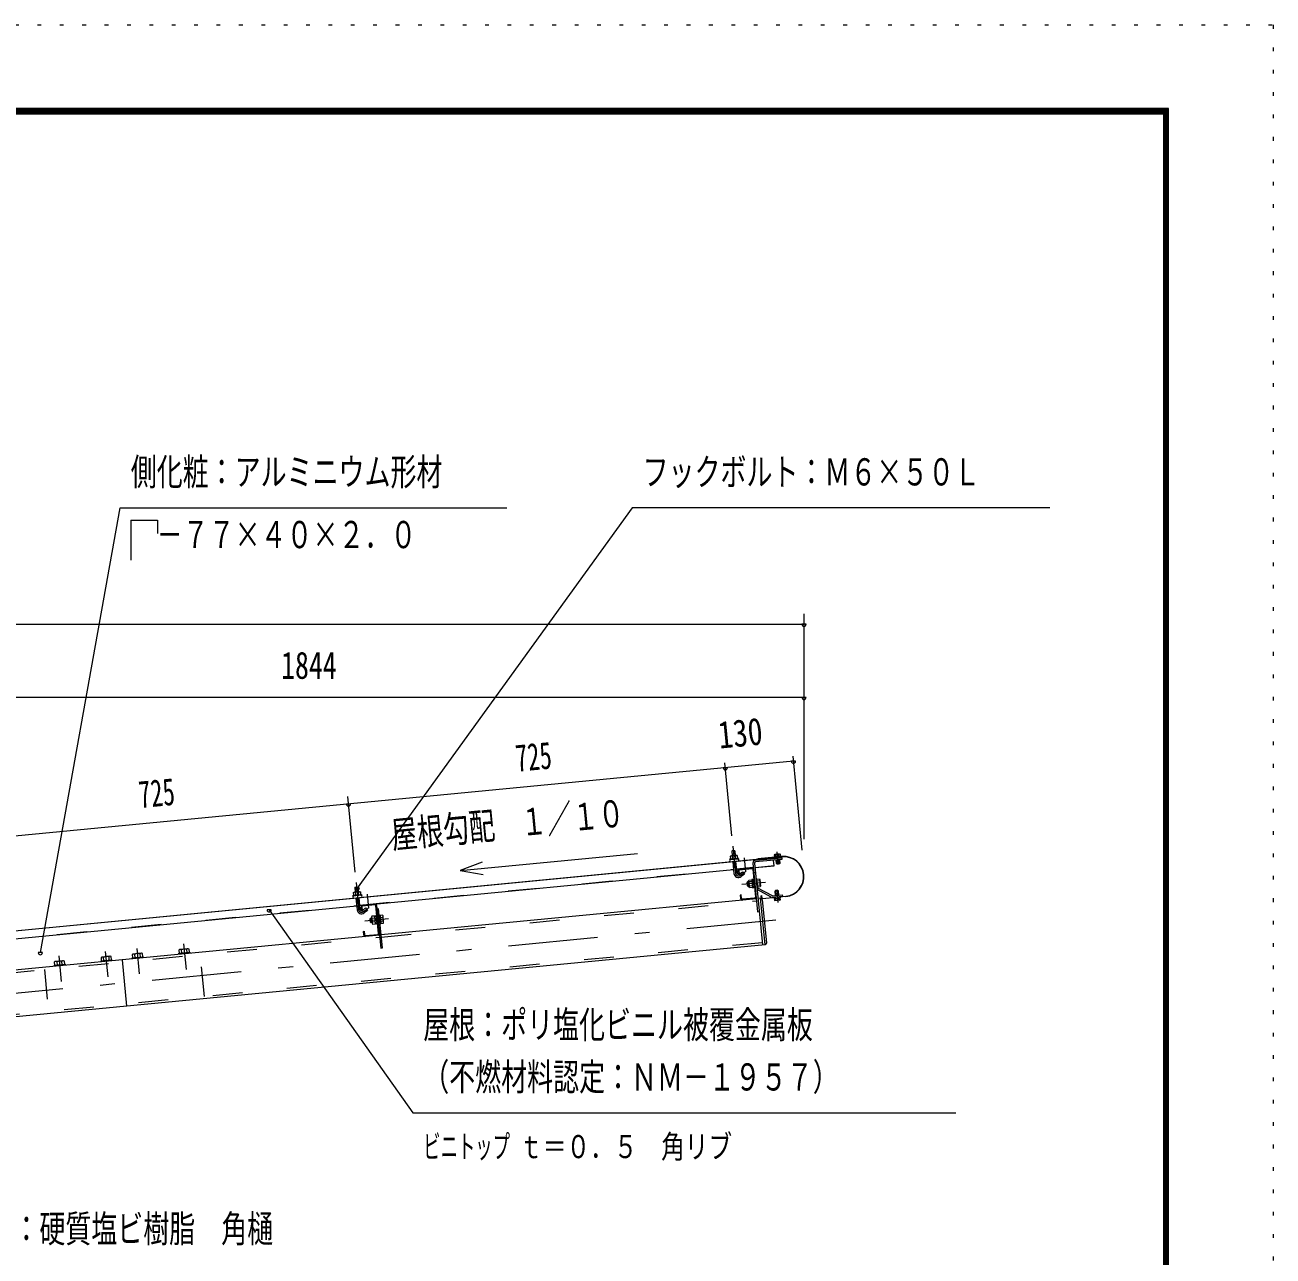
# Model space of a CAD drawing. Units: millimetres, scale not verified. Extents: x -31546 to 31551, y -14700 to 14700.
# Drawn here: x 23187 to 31551, y 6454 to 14700 of the extents above; entities that cross this region are included whole.
import ezdxf
from ezdxf.enums import TextEntityAlignment as Align

# ---------------------------------------------------------------- set-up
doc = ezdxf.new("R2010")
doc.units = ezdxf.units.MM
doc.header["$LTSCALE"] = 50
for name, pattern in [('USER2', [10, 4, -6]), ('USER3', [24, 12, -5, 2, -5]), ('USER4', [3, 0.5, -2.5])]:
    doc.linetypes.add(name, pattern=pattern)
for name, color, linetype, lineweight in [('0-6_2-02BOLD', 7, 'Continuous', 18), ('0-7_2-12HIDDEN', 3, 'USER2', 18), ('0-8_2-22CENTER', 3, 'USER3', 18), ('0-9_2-42THIN', 4, 'Continuous', 18), ('0-A_2-52DIM', 3, 'Continuous', 18), ('0-C_F-F1PAPER', 5, 'Continuous', 18), ('0-D_F-E_J_ADD', 5, 'USER4', 18)]:
    doc.layers.add(name, color=color, linetype=linetype, lineweight=lineweight)
doc.styles.add('ＭＳ ゴシック', font='')
doc.styles.get('ＭＳ ゴシック').set_extended_font_data('MS Gothic')

msp = doc.modelspace()

# ---------------------------------------------------------------- linework, layer by layer
at = {"layer": '0-6_2-02BOLD'}
for p, q in [((22767.82, 8598.56), (28260.87, 9127.48)), ((28202.86, 9120.14), (22768, 8596.82)), ((27945.12, 9167.53), (27924.22, 9165.51)), ((27926.49, 9132.98), (27928.21, 9115.13)), ((27950.83, 9117.31), (27949.11, 9135.15)), ((28203.18, 9116.81), (28202.68, 9121.87)), ((28219.8, 9130.92), (28218.64, 9143.09)), ((28220.59, 9118.49), (28220.11, 9123.55)), ((28239.92, 9132.83), (28238.75, 9145.01)), ((28241.02, 9125.56), (28241.5, 9120.5)), ((25431.07, 8802.25), (27935.98, 9043.45)), ((27931.11, 9093.97), (27938.51, 9017.1)), ((27934.73, 9056.39), (27955.63, 9058.41)), ((27959.42, 9019.12), (27952.01, 9095.98)), ((27956.88, 9045.47), (28068.37, 9056.2)), ((27970.49, 9035.52), (27972.78, 9011.83)), ((27975.53, 9041.63), (28057.75, 9049.55)), ((28063.86, 9044.52), (28081.84, 8857.77)), ((28076.71, 9086.36), (28129.53, 8537.81)), ((28076.72, 9086.35), (28092.19, 8925.66)), ((28224.06, 9082.1), (28221.65, 9107.34)), ((28008.31, 9011.27), (27986.09, 8995.42)), ((28032.19, 8931.58), (28029.51, 8959.44)), ((28059.2, 8961.43), (28038.98, 8959.49)), ((28059.79, 8955.33), (28067.43, 8949.04)), ((28082.86, 9022.43), (28071.72, 9021.36)), ((28110.77, 8966.4), (28094.04, 8964.79)), ((25398.4, 8922.31), (25401.36, 8891.6)), ((25400.67, 8889.77), (25402.39, 8871.92)), ((25425.01, 8874.1), (25423.3, 8891.95)), ((28041.49, 8933.34), (28061.71, 8935.29)), ((28068.1, 8942.07), (28060.45, 8948.36)), ((28188.31, 8858.25), (28093.8, 8908.91)), ((28095.48, 8920.71), (28193.6, 8868.13)), ((28096.56, 8938.64), (28113.29, 8940.25)), ((22905.25, 8559.04), (25410.16, 8800.24)), ((25405.3, 8850.75), (25412.69, 8773.89)), ((25408.92, 8813.17), (25429.82, 8815.19)), ((25433.6, 8775.9), (25426.2, 8852.77)), ((25531.93, 8806.34), (25449.72, 8798.41)), ((25556.03, 8614.56), (25538.05, 8801.3)), ((28088.5, 8847.16), (25573.82, 8605.03)), ((28076.81, 8851.66), (27994.59, 8843.75)), ((28128.76, 8848.93), (28286.24, 8864.1)), ((28286.4, 8862.35), (28128.93, 8847.2)), ((28219.86, 8838.04), (28218.7, 8850.22)), ((28238.81, 8852.13), (28239.97, 8839.96)), ((25503.69, 8716.23), (25510.66, 8716.9)), ((25532.12, 8731.3), (25511.9, 8729.35)), ((25513.16, 8716.28), (25533.38, 8718.22)), ((25533.97, 8712.12), (25541.61, 8705.82)), ((25542.28, 8698.85), (25534.64, 8705.15)), ((25538.75, 8735.43), (25544.33, 8735.97)), ((25557.04, 8779.21), (25545.9, 8778.14)), ((25568.22, 8721.58), (25584.95, 8723.19)), ((25535.9, 8692.07), (25515.68, 8690.13)), ((25544.23, 8678.65), (25537.26, 8677.98)), ((25587.47, 8697.04), (25570.74, 8695.43)), ((25562.68, 8603.95), (23048, 8361.82)), ((25468.77, 8600.54), (25550.99, 8608.45)), ((23715.87, 8433.16), (23713.82, 8454.4)), ((23748.02, 8457.69), (23750.06, 8436.45)), ((23924.91, 8453.29), (23922.86, 8474.52)), ((23957.05, 8477.82), (23959.1, 8456.58)), ((24238.49, 8483.48), (24236.44, 8504.72)), ((24270.64, 8508.01), (24272.68, 8486.77)), ((23382.83, 8401.09), (23383.5, 8394.12)), ((23383.18, 8422.56), (23385.22, 8401.32)), ((23400.27, 8424.21), (23402.32, 8402.97)), ((23436.52, 8406.26), (23434.47, 8427.5)), ((23696.39, 8431.28), (23697.05, 8424.32)), ((23838.15, 8437.9), (23868.05, 8127.49))]:
    msp.add_line(p, q, dxfattribs=at)
for points in [[(27967.39, 9118.91), (27967.93, 9113.34), (27912.18, 9107.96), (27911.65, 9113.53)], [(28208.08, 9129.8), (28208.61, 9124.22), (28252.17, 9128.38), (28251.64, 9133.95)], [(25441.57, 8875.69), (25442.11, 8870.12), (25386.37, 8864.75), (25385.83, 8870.32)], [(28206.45, 8854.68), (28206.98, 8849.1), (28250.54, 8853.26), (28250, 8858.83)]]:
    msp.add_lwpolyline(points, close=True, dxfattribs=at)
for points in [[(27916.89, 9114.05), (27915.18, 9131.89), (27918.04, 9133.93), (27957.23, 9137.71), (27960.43, 9136.25), (27962.15, 9118.41)], [(27948.08, 9136.83), (27945.12, 9167.53), (27943.21, 9169.1), (27925.8, 9167.43), (27924.22, 9165.51), (27927.18, 9134.81)], [(28081.94, 9105.14), (28258.92, 9122.18), (28260, 9111.03), (28083.01, 9093.99)], [(28260.71, 9129.22), (28098.01, 9113.55), (28098.17, 9111.81)], [(28211.45, 9144.18), (28208.58, 9142.14), (28209.73, 9129.96)], [(28211.45, 9144.18), (28245.6, 9147.44), (28248.81, 9145.98), (28249.97, 9133.79)], [(27972.78, 9011.83), (27967.2, 9011.29), (27964.92, 9034.98)], [(28065.57, 9085.29), (28096.88, 8760.06), (28108.02, 8761.14)], [(28079.67, 9055.7), (28207.88, 9068.04), (28204.25, 9105.66)], [(28242.56, 9109.35), (28244.96, 9084.09), (28241.81, 9080.28), (28227.87, 9078.95), (28224.06, 9082.1), (28244.96, 9084.09)], [(27973.89, 9012.52), (27996.12, 9028.37), (28008.31, 9011.27)], [(28036.47, 8960.11), (28029.51, 8959.44), (28024.78, 8953.72), (28026.46, 8936.29), (28032.19, 8931.58), (28039.15, 8932.25)], [(28062.97, 8922.21), (28042.76, 8920.26), (28039.93, 8924.23), (28035.7, 8968.13), (28037.72, 8972.56), (28057.94, 8974.51)], [(28064.81, 8976.21), (28057.84, 8975.53), (28063.07, 8921.19), (28070.05, 8921.86)], [(28075.86, 8919.96), (28070.28, 8919.42), (28064.57, 8978.64), (28070.15, 8979.18)], [(28092.58, 8921.57), (28098.15, 8922.11), (28092.45, 8981.33), (28086.87, 8980.8)], [(28092.78, 8977.87), (28109.52, 8979.48), (28112.34, 8975.51), (28116.57, 8931.62), (28114.55, 8927.18), (28097.82, 8925.57)], [(25391.07, 8870.83), (25389.35, 8888.68), (25392.22, 8890.72), (25431.41, 8894.5), (25434.61, 8893.04), (25436.33, 8875.19)], [(25422.27, 8893.61), (25419.31, 8924.31), (25398.4, 8922.31), (25399.98, 8924.22), (25417.4, 8925.89), (25419.31, 8924.31)], [(27988.47, 8848.78), (27986.2, 8872.47), (27980.62, 8871.94), (27982.9, 8848.25)], [(28123.2, 8851.92), (28121.69, 8867.6), (28123.43, 8867.76), (28124.94, 8852.08)], [(28197.57, 8867.33), (28261.77, 8873.51), (28262.84, 8862.35), (28198.65, 8856.18)], [(28234.55, 8900.95), (28230.74, 8904.1), (28216.81, 8902.77), (28213.66, 8898.96)], [(28216.49, 8869.15), (28213.66, 8898.96), (28234.55, 8900.95), (28237.4, 8871.16)], [(28117.06, 8849.91), (28128.52, 8840.47), (28156.39, 8550.95), (28146.95, 8539.49), (22822.88, 8026.85)], [(25444.68, 8792.31), (25446.96, 8768.62), (25441.38, 8768.08), (25439.1, 8791.76)], [(25448.08, 8769.31), (25470.3, 8785.15), (25482.49, 8768.06), (25460.27, 8752.21)], [(25543.62, 8801.83), (25571.06, 8516.85), (25582.21, 8517.93), (25557.05, 8779.22)], [(28146.95, 8539.49), (28117.06, 8849.91), (28099.64, 8848.23)], [(28208.64, 8849.26), (28209.8, 8837.08), (28213.02, 8835.61), (28247.16, 8838.87), (28250.03, 8840.92), (28248.88, 8853.1)], [(25513.34, 8689.04), (25506.37, 8688.37), (25503.69, 8716.23), (25498.96, 8710.5), (25500.65, 8693.08), (25506.37, 8688.37)], [(25511.9, 8729.35), (25509.89, 8724.91), (25514.11, 8681.02), (25516.94, 8677.05), (25537.16, 8679)], [(25537.26, 8677.98), (25532.02, 8732.32), (25539, 8732.99)], [(25538.75, 8735.43), (25544.46, 8676.2), (25550.04, 8676.74)], [(25561.06, 8737.58), (25566.63, 8738.12), (25572.33, 8678.89), (25566.76, 8678.35)], [(25572.01, 8682.35), (25588.74, 8683.97), (25590.75, 8688.4), (25586.53, 8732.3), (25583.7, 8736.27), (25566.96, 8734.65)], [(25457.08, 8605.03), (25454.8, 8628.72), (25460.38, 8629.25), (25462.66, 8605.57)], [(23767.16, 8438.1), (23765.12, 8459.34), (23759.36, 8461.96), (23701.88, 8456.43), (23696.73, 8452.76), (23698.77, 8431.51)], [(23906.09, 8444.44), (23905.42, 8451.41), (23978.58, 8458.46), (23979.25, 8451.49)], [(23976.2, 8458.23), (23974.15, 8479.46), (23968.4, 8482.09), (23910.91, 8476.55), (23905.76, 8472.88), (23907.8, 8451.64)], [(24219.67, 8474.63), (24219, 8481.6), (24292.16, 8488.65), (24292.83, 8481.68)], [(24289.78, 8488.42), (24287.73, 8509.66), (24281.98, 8512.28), (24224.49, 8506.74), (24219.34, 8503.07), (24221.39, 8481.83)], [(23382.83, 8401.09), (23456, 8408.14), (23456.66, 8401.17)], [(23453.61, 8407.91), (23451.57, 8429.15), (23445.81, 8431.77), (23388.32, 8426.23), (23383.18, 8422.56)], [(23696.39, 8431.28), (23769.55, 8438.33), (23770.22, 8431.36)]]:
    msp.add_lwpolyline(points, dxfattribs=at)
for centre, radius, start, end in [((27921.62, 9124.17), 10.06, 61.11575, 121.11575), ((27941.24, 9098.38), 37.62, 77.91205, 113.08797), ((27955.57, 9127.44), 10.06, 69.88426, 129.88426), ((28214.22, 9136.3), 8.11, 56.9164, 95.44783), ((28231.35, 9116.16), 29.79, 75.61871, 115.27916), ((28244.38, 9139.18), 8.11, 95.44783, 133.99406), ((28273.55, 8995.78), 134.05, 275.50003, 95.50003), ((28273.55, 8995.78), 132.3, 275.50003, 95.50003), ((27916.34, 9101.33), 7, 95.49939, 275.49939), ((27965.11, 9106.03), 7, 275.5002, 95.5002), ((27976.07, 9036.05), 11.2, 95.49878, 185.49857), ((27976.07, 9036.05), 5.6, 95.49878, 185.4908), ((28058.29, 9043.98), 11.2, 5.5027, 95.5027), ((28058.29, 9043.98), 5.6, 5.5027, 95.5027), ((28083.68, 9087.02), 18.2, 95.50003, 185.50002), ((28083.68, 9087.02), 7, 95.50003, 185.50002), ((27968.56, 9019.99), 30.18, 185.5, 305.5), ((27968.56, 9019.99), 9.19, 185.5, 305.5), ((28045.94, 8966.76), 10.07, 185.50095, 226.22777), ((28074.25, 8949.69), 36.61, 164.47554, 206.52635), ((28102.55, 8972.21), 10.07, 324.77412, 5.50095), ((28078.02, 8950.06), 36.61, 344.47554, 26.52635), ((25395.81, 8880.96), 10.06, 61.11575, 121.11575), ((25415.42, 8855.17), 37.62, 77.91205, 113.08797), ((25429.75, 8884.22), 10.06, 69.88426, 129.88426), ((25439.29, 8862.82), 7, 275.5002, 95.5002), ((28049.72, 8927.53), 10.07, 144.77412, 185.50095), ((28098.46, 8926.27), 6.3, 226.24097, 241.79402), ((28106.33, 8932.98), 10.07, 5.50095, 46.22777), ((28196.9, 8874.3), 7, 241.81552, 275.50003), ((25390.52, 8858.12), 7, 95.49939, 275.49939), ((25450.25, 8792.84), 11.2, 95.49878, 185.49857), ((25450.25, 8792.84), 5.6, 95.49878, 185.4908), ((25532.47, 8800.76), 11.2, 5.5027, 95.5027), ((25532.47, 8800.76), 5.6, 5.5027, 95.5027), ((27994.05, 8849.32), 11.2, 185.49792, 275.50047), ((27994.05, 8849.32), 5.6, 185.4908, 275.50047), ((28076.27, 8857.23), 5.6, 275.51155, 5.5027), ((28076.27, 8857.23), 11.2, 275.51155, 5.5027), ((28128.42, 8852.42), 5.25, 185.50003, 275.50003), ((28128.42, 8852.42), 3.5, 185.50003, 275.50003), ((28196.9, 8874.3), 18.2, 241.8121, 275.50003), ((28214.23, 8843.87), 8.11, 275.44783, 313.99406), ((28227.26, 8866.89), 29.79, 255.61871, 295.27916), ((28244.39, 8846.75), 8.11, 236.9164, 275.44783), ((25442.75, 8776.78), 30.18, 185.5, 305.5), ((25442.75, 8776.78), 9.19, 185.5, 305.5), ((25520.13, 8723.55), 10.07, 185.50095, 226.22777), ((25548.44, 8706.48), 36.61, 164.47554, 206.52635), ((25576.73, 8728.99), 10.07, 324.77412, 5.50095), ((25552.21, 8706.84), 36.61, 344.47554, 26.52635), ((25523.9, 8684.32), 10.07, 144.77412, 185.50095), ((25550.46, 8614.02), 11.2, 275.51155, 5.5027), ((25580.52, 8689.77), 10.07, 5.50095, 46.22777), ((25468.23, 8606.11), 11.2, 185.49792, 275.50047), ((25468.23, 8606.11), 5.6, 185.4908, 275.50047), ((25550.46, 8614.02), 5.6, 275.51155, 5.5027), ((23706.25, 8443.54), 13.24, 55.07169, 95.5), ((23735.24, 8411.19), 48.23, 74.6357, 116.3643), ((23757.53, 8448.48), 13.24, 95.5, 135.93115), ((23915.27, 8463.66), 13.24, 55.07169, 95.5), ((23944.27, 8431.31), 48.23, 74.6357, 116.3643), ((23966.57, 8468.61), 13.24, 95.5, 135.93115), ((24228.86, 8493.86), 13.24, 55.07169, 95.5), ((24257.86, 8461.5), 48.23, 74.6357, 116.3643), ((24280.15, 8498.8), 13.24, 95.5, 135.93115), ((23392.69, 8413.35), 13.24, 55.07169, 95.5), ((23421.69, 8381), 48.23, 74.6357, 116.3643), ((23443.99, 8418.29), 13.24, 95.5, 135.93115)]:
    msp.add_arc(centre, radius, start, end, dxfattribs=at)
at = {"layer": '0-7_2-12HIDDEN'}
for p, q in [((25430.9, 8803.99), (27935.81, 9045.19)), ((27956.71, 9047.2), (28068.2, 9057.93)), ((28079.51, 9057.44), (28207.71, 9069.78)), ((22905.08, 8560.79), (25409.99, 8801.98)), ((25575.23, 8590.39), (28089.91, 8832.53)), ((28128.12, 8552.44), (22821.47, 8041.48)), ((23049.42, 8347.18), (25564.08, 8589.32)), ((24389.22, 8192.43), (24362.15, 8473.58)), ((23316.98, 8372.95), (23344.05, 8091.8))]:
    msp.add_line(p, q, dxfattribs=at)
at = {"layer": '0-8_2-22CENTER'}
for p, q in [((27931.6, 9198.43), (27948.97, 9018.11)), ((28018.32, 9028.17), (28009.4, 9120.84)), ((28235.25, 9075.79), (28227.1, 9160.43)), ((25405.79, 8955.22), (25423.15, 8774.89)), ((27979.99, 9003.97), (28013.47, 9027.84)), ((28149.3, 8956.92), (27990.79, 8941.64)), ((25492.5, 8784.95), (25483.59, 8877.63)), ((28223.36, 8907.27), (28231.51, 8822.63)), ((25454.18, 8760.76), (25487.65, 8784.63)), ((28219.11, 8703.08), (22807.93, 8182.06)), ((25464.96, 8698.43), (25623.48, 8713.71)), ((24249.88, 8544.35), (24266.32, 8373.64)), ((23413.71, 8463.84), (23430.15, 8293.13)), ((23743.71, 8323.32), (23727.26, 8494.03)), ((23936.3, 8514.16), (23952.74, 8343.44))]:
    msp.add_line(p, q, dxfattribs=at)
for centre in [(27968.56, 9019.99), (25442.75, 8776.78)]:
    msp.add_arc(centre, 19.69, 185.5, 305.5, dxfattribs=at)
at = {"layer": '0-9_2-42THIN'}
for p, q in [((27928.92, 9134.98), (27925.8, 9167.43)), ((27943.21, 9169.1), (27946.34, 9136.66)), ((28222.89, 9123.82), (28223.37, 9118.76)), ((28238.7, 9120.23), (28238.22, 9125.3)), ((27953.89, 9058.23), (27950.27, 9095.81)), ((27956.26, 9051.9), (27953.89, 9058.23)), ((28224.44, 9107.61), (28227.12, 9079.58)), ((28242.44, 9081.04), (28239.77, 9109.08)), ((28036.81, 8956.64), (28026.36, 8955.63)), ((25403.1, 8891.76), (25399.98, 8924.21)), ((25417.4, 8925.89), (25420.52, 8893.45)), ((28028.36, 8934.73), (28038.82, 8935.74)), ((28219.28, 8869.42), (28216.17, 8902.01)), ((28231.51, 8903.48), (28234.61, 8870.9)), ((25510.99, 8713.42), (25500.54, 8712.41)), ((25502.55, 8691.51), (25513, 8692.52))]:
    msp.add_line(p, q, dxfattribs=at)
for points in [[(27932.86, 9094.14), (27936.47, 9056.56), (27935.36, 9049.88)], [(25407.04, 8850.92), (25410.66, 8813.35), (25409.54, 8806.68)], [(25430.44, 8808.69), (25428.07, 8815.02), (25424.46, 8852.59)]]:
    msp.add_lwpolyline(points, dxfattribs=at)
at = {"layer": '0-A_2-52DIM'}
for p, q in [((23290.43, 8486.06), (23826.02, 11465.9)), ((23826.02, 11465.9), (26416.02, 11465.9)), ((27256.02, 11465.9), (25414.01, 8917.86)), ((30056.01, 11465.9), (27256.02, 11465.9)), ((23896.02, 11383.92), (23896.02, 11115.9)), ((28407.5, 10755.45), (28407.5, 9245.24)), ((14344.52, 10685.45), (28407.5, 10685.45)), ((28421.5, 10685.45), (28393.5, 10685.45)), ((28407.5, 10195.45), (14344.52, 10195.45)), ((28421.5, 10195.45), (28393.5, 10195.45)), ((28394.7, 9172.78), (28334.19, 9801.26)), ((28337.4, 9767.92), (22829.37, 9237.56)), ((27895, 9723.97), (27867, 9723.97)), ((27924.89, 9268.11), (27877.8, 9757.32)), ((28351.4, 9767.92), (28323.4, 9767.92)), ((25369.18, 9480.76), (25341.18, 9480.76)), ((25399.08, 9024.9), (25350.15, 9533.02)), ((26103.46, 9035.89), (26258.8, 9009.89)), ((25428.01, 8917.86), (25400.01, 8917.86)), ((24837.62, 8772.44), (24809.62, 8772.44)), ((23304.43, 8486.06), (23276.43, 8486.06))]:
    msp.add_line(p, q, dxfattribs=at)
for points in [[(23896.02, 11383.92), (24076.31, 11383.92), (24076.31, 11293.77)], [(26250.99, 9091.05), (26103.46, 9035.89), (27292.87, 9150.42)], [(24823.62, 8772.44), (25786.01, 7412.9), (29426.01, 7412.9)]]:
    msp.add_lwpolyline(points, dxfattribs=at)
for centre in [(28407.5, 10685.45), (28407.5, 10195.45), (27881, 9723.97), (28337.4, 9767.92), (25355.18, 9480.76), (25414.01, 8917.86), (24823.62, 8772.44), (23290.43, 8486.06)]:
    msp.add_arc(centre, 14, 180, 0, dxfattribs=at)
at = {"layer": '0-C_F-F1PAPER'}
for points in [[(30851.13, -14000), (30851.13, 14140), (-9328.87, 14140), (-9328.87, -14000)], [(30847.63, -13996.5), (30847.63, 14136.5), (-9325.37, 14136.5), (-9325.37, -13996.5)], [(30844.13, -13993), (-9321.87, -13993), (-9321.87, 14133), (30844.13, 14133)], [(30840.63, -13989.5), (30840.63, 14129.5), (-9318.37, 14129.5), (-9318.37, -13989.5)], [(30837.13, -13986), (-9314.87, -13986), (-9314.87, 14126), (30837.13, 14126)], [(30833.63, -13982.5), (30833.63, 14122.5), (-9311.37, 14122.5), (-9311.37, -13982.5)], [(30830.13, -13979), (-9307.87, -13979), (-9307.87, 14119), (30830.13, 14119)], [(30826.63, -13975.5), (30826.63, 14115.5), (-9304.37, 14115.5), (-9304.37, -13975.5)], [(30823.13, -13972), (30823.13, 14112), (-9300.87, 14112), (-9300.87, -13972)], [(30819.63, -13968.5), (30819.63, 14108.5), (-9297.37, 14108.5), (-9297.37, -13968.5)], [(30816.13, -13965), (-9293.87, -13965), (-9293.87, 14105), (30816.13, 14105)]]:
    msp.add_lwpolyline(points, close=True, dxfattribs=at)
at = {"layer": '0-D_F-E_J_ADD'}
msp.add_lwpolyline([(31551.13, -14700), (-10028.87, -14700), (-10028.87, 14700), (31551.13, 14700)], close=True, dxfattribs=at)

# ---------------------------------------------------------------- texts
at = {"layer": '0-A_2-52DIM', "color": 7, "style": 'ＭＳ ゴシック'}
for s, height, width, p in [('側化粧：アルミニウム形材', 182.3, 0.7, (23896.02, 11560.78)), ('フックボルト：Ｍ６×５０Ｌ', 182.3, 0.7, (27326.02, 11560.78)), ('\u3000－７７×４０×２．０', 182.3, 0.7, (23896.02, 11140.77)), ('1844', 182.3, 0.75, (24903.93, 10265.45)), ('屋根：ポリ塩化ビニル被覆金属板', 182.3, 0.7, (25856.01, 7857.77)), ('（不燃材料認定：ＮＭ－１９５７）', 182.3, 0.7, (25856.01, 7507.78)), ('ビニトップ ', 155, 0.55, (25856.01, 7062.9)), ('ｔ＝０．５\u3000角リブ', 155, 0.75, (26498.99, 7062.9)), ('谷樋：硬質塩ビ樹脂\u3000角樋', 182.3, 0.7, (22761.37, 6490.97))]:
    msp.add_text(s, height=height, dxfattribs=dict(at, width=width)).set_placement(p, align=Align.BOTTOM_LEFT)
for s, rotation, width, p in [('130', 5.5, 0.8, (27846.59, 9798.39)), ('725', 5.5, 0.65, (26488.87, 9642.66)), ('725', 5.499, 0.65, (23963.06, 9399.46)), ('屋根勾配\u3000１／１０', 5.5, 0.7, (25655.92, 9128.72))]:
    msp.add_text(s, height=182.3, rotation=rotation, dxfattribs=dict(at, width=width)).set_placement(p, align=Align.BOTTOM_LEFT)

doc.saveas('drawing.dxf')
